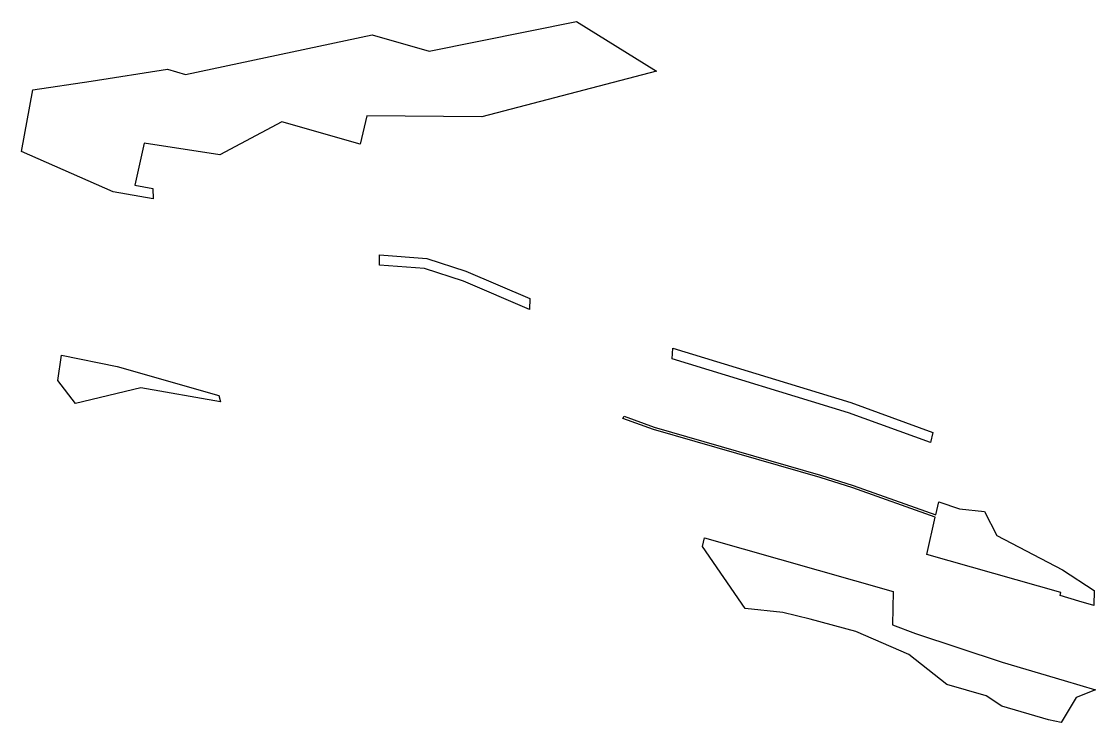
# Model space of a CAD drawing. Header units: metres. Extents: x 256947 to 257466, y 386086 to 386425.
import ezdxf

# ---------------------------------------------------------------- set-up
doc = ezdxf.new("R2010")
doc.units = ezdxf.units.M

msp = doc.modelspace()

# ---------------------------------------------------------------- linework, layer by layer
for points in [[(257006.006797, 386366.201015, 16.276611), (257001.499976, 386345.82778, 45.446571), (257010.327395, 386344.295503, 44.006671), (257010.494284, 386339.195952, 50.794739), (256991.098762, 386342.697413, 53.77735), (256946.7227, 386362.214279, 45.136823), (256952.264237, 386391.945926, 2.97818), (256980.420402, 386396.265623, -13.989666), (257017.318798, 386401.940538, -36.244679), (257026.031121, 386399.458771, -36.362759), (257116.391253, 386418.577986, -97.881616), (257143.936592, 386410.731502, -98.254944), (257215.272646, 386425.063511, -145.797772), (257253.968185, 386401.024371, -128.827024), (257169.418164, 386379.012266, -65.723153), (257113.766972, 386379.407136, -44.192364), (257110.635372, 386365.737392, -24.577631), (257072.651015, 386376.557503, -24.06282), (257042.652375, 386360.599182, 9.27872), (257006.006797, 386366.201015, 16.276611)], [(257192.518122, 386285.802422, 50.401327), (257160.605254, 386299.467567, 44.685281), (257141.620789, 386305.556888, 44.026639), (257119.918295, 386307.162753, 50.471634), (257119.963067, 386312.110974, 43.80306), (257142.737982, 386310.433547, 37.029116), (257161.722447, 386304.344226, 37.687758), (257192.6401, 386291.105233, 43.225547), (257192.518122, 386285.802422, 50.401327)], [(257386.437428, 386221.410026, 60.075655), (257346.795661, 386235.800852, 56.448163), (257261.472552, 386261.92089, 55.164852), (257261.753058, 386267.053684, 48.154745), (257347.912854, 386240.677511, 49.45064), (257387.554621, 386226.286685, 53.078132), (257386.437428, 386221.410026, 60.075655)], [(256972.851416, 386240.284851, 198.662166), (256964.319474, 386251.46596, 187.016089), (256966.075025, 386263.703957, 169.871247), (256993.013817, 386258.096043, 166.729543), (257042.273259, 386244.088263, 166.029501), (257042.928531, 386241.110351, 169.772299), (257004.387115, 386247.857654, 175.982139), (256972.851416, 386240.284851, 198.662166)], [(257390.500721, 386192.747503, 96.98971), (257400.497876, 386189.254085, 97.722035), (257412.665113, 386188.018659, 94.559154), (257418.632086, 386176.353573, 107.872554), (257450.382076, 386159.752315, 117.599551), (257465.574061, 386149.735294, 125.040787), (257465.538818, 386142.632427, 134.60161), (257458.256771, 386144.599145, 134.844961), (257449.140372, 386147.402771, 134.690621), (257449.452222, 386148.764027, 132.737353), (257384.653199, 386167.222485, 133.615589), (257388.772841, 386185.205137, 107.81226), (257348.847225, 386199.402912, 104.556769), (257333.048644, 386204.43223, 104.059897), (257252.449234, 386227.613651, 104.853741), (257237.707861, 386232.970559, 103.497455), (257238.31336, 386234.071185, 101.778086), (257252.728532, 386228.832816, 103.10436), (257333.327942, 386205.651394, 102.310516), (257349.126523, 386200.622077, 102.807389), (257389.05214, 386186.424302, 106.062879), (257390.500721, 386192.747503, 96.98971)], [(257466.29246, 386101.743326, 189.261244), (257456.896759, 386098.13074, 197.841555), (257449.721896, 386085.948956, 217.059195), (257443.486352, 386087.199043, 217.850897), (257420.991414, 386093.82951, 217.856549), (257413.318846, 386098.932967, 214.038671), (257394.315423, 386104.274326, 214.392868), (257376.054215, 386118.822815, 202.077675), (257350.30785, 386130.052323, 197.190774), (257328.183332, 386135.93641, 198.05278), (257314.978576, 386139.242279, 198.84411), (257296.759506, 386141.079597, 203.597096), (257276.148072, 386171.051996, 171.482556), (257277.119521, 386175.292466, 165.3979), (257368.38527, 386149.294775, 164.160955), (257368.123067, 386133.195012, 185.904338), (257379.237144, 386128.99155, 187.148245), (257421.127357, 386115.066217, 189.258735), (257451.12885, 386106.216317, 189.260401), (257466.29246, 386101.743326, 189.261244)]]:
    msp.add_polyline3d(points)

doc.saveas('drawing.dxf')
